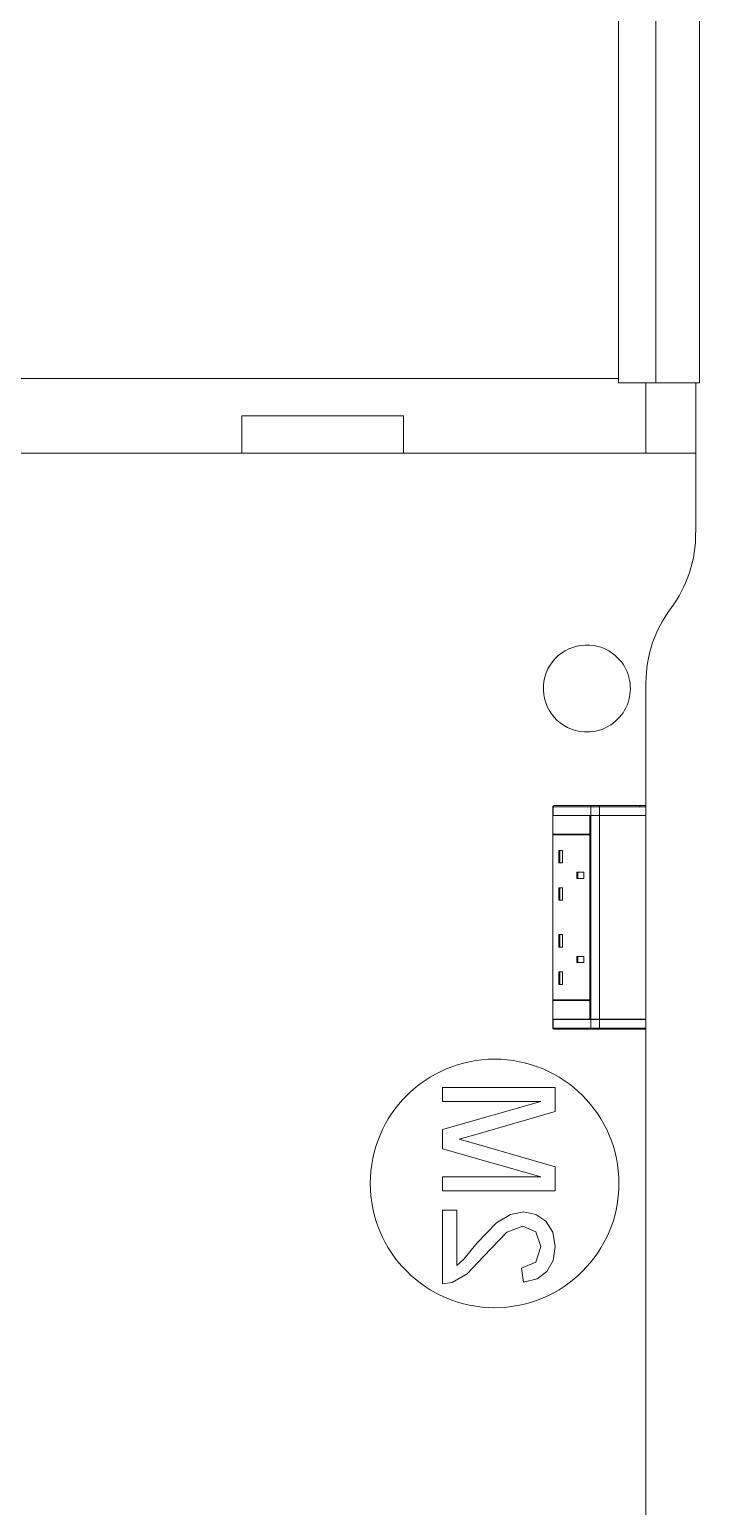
# Model space of a CAD drawing. Header units: millimetres. Extents: x 155927 to 295199, y -4084 to 97293.
# Drawn here: x 158910 to 159449, y 10075 to 11264 of the extents above; entities that cross this region are included whole.
import ezdxf

# ---------------------------------------------------------------- set-up
doc = ezdxf.new("R2010")
doc.units = ezdxf.units.MM
doc.header["$MEASUREMENT"] = 0
doc.layers.add('I-FURN', color=8, linetype='CONTINUOUS', lineweight=9)

msp = doc.modelspace()

# ---------------------------------------------------------------- linework, layer by layer
at = {"layer": 'I-FURN'}
for p, q in [((159383.8, 10979.4), (159383.8, 13379.4)), ((159413.8, 13379.4), (159413.8, 10979.4)), ((159413.8, 13379.4), (159413.8, 10979.4)), ((159448.8, 10979.4), (159448.8, 13379.4)), ((158645.8, 10982.7), (159383.8, 10982.7)), ((159383.8, 10982.7), (158645.8, 10982.7)), ((158645.8, 10982.7), (159383.8, 10982.7)), ((159383.8, 10982.7), (158685.8, 10982.7)), ((159413.8, 10979.4), (159383.8, 10979.4)), ((159405.8, 10979.4), (159405.8, 10922.7)), ((159405.8, 10979.4), (159405.8, 10922.7)), ((159413.8, 10979.4), (159448.8, 10979.4)), ((159445.8, 10979.4), (159445.8, 10922.7)), ((159445.8, 10979.4), (159445.8, 10922.7)), ((159445.8, 10858.8), (159445.8, 10979.4)), ((159445.8, 10979.4), (159445.8, 10858.8)), ((159080.8, 10952.7), (159210.8, 10952.7)), ((159210.8, 10952.7), (159080.8, 10952.7)), ((159080.8, 10952.7), (159080.8, 10922.7)), ((159080.8, 10922.7), (159080.8, 10952.7)), ((159210.8, 10952.7), (159210.8, 10922.7)), ((159210.8, 10952.7), (159210.8, 10922.7)), ((159080.8, 10922.7), (158645.8, 10922.7)), ((158685.8, 10922.7), (159405.8, 10922.7)), ((159210.8, 10922.7), (159080.8, 10922.7)), ((159445.8, 10922.7), (159210.8, 10922.7)), ((159405.8, 10922.7), (159445.8, 10922.7)), ((159405.8, 10638.1), (159405.8, 10737.7)), ((159405.8, 10737.7), (159405.8, 10638.1)), ((159331, 10638.1), (159331, 10631.1)), ((159331, 10638.1), (159331.2, 10638.1)), ((159331, 10638.1), (159331, 10631.1)), ((159331, 10631.1), (159331, 10638.1)), ((159331.2, 10638.1), (159361.5, 10638.1)), ((159331.2, 10638.1), (159331.2, 10631.1)), ((159331.3, 10638.9), (159331.4, 10638.9)), ((159362.3, 10639.1), (159332, 10639.1)), ((159362.3, 10639.1), (159332, 10639.1)), ((159361.5, 10638.1), (159368.4, 10638.1)), ((159361.5, 10638.1), (159361.5, 10631.1)), ((159362.3, 10639.1), (159400.8, 10639.1)), ((159367.8, 10639.1), (159362.3, 10639.1)), ((159404.8, 10639.1), (159367.8, 10639.1)), ((159368.4, 10638.1), (159405.8, 10638.1)), ((159368.4, 10638.1), (159368.4, 10631.1)), ((159400.8, 10639.1), (159400.8, 10638.1)), ((159400.8, 10639.1), (159404.8, 10639.1)), ((159405.8, 10631.1), (159405.8, 10638.1)), ((159405.8, 10638.1), (159405.8, 10631.1)), ((159330.8, 10616.1), (159330.8, 10631.1)), ((159330.8, 10631.1), (159360.6, 10631.1)), ((159331, 10631.1), (159331.2, 10631.1)), ((159331, 10631), (159331, 10467.1)), ((159331.2, 10631.1), (159361.5, 10631.1)), ((159360.6, 10631.1), (159360.6, 10616.1)), ((159360.8, 10616.1), (159360.8, 10631)), ((159360.8, 10631), (159361.5, 10631)), ((159361.5, 10631.1), (159368.4, 10631.1)), ((159368.4, 10631), (159361.5, 10631)), ((159361.5, 10631), (159361.5, 10467.1)), ((159368.4, 10631.1), (159405.8, 10631.1)), ((159405.8, 10631), (159368.4, 10631)), ((159368.4, 10631), (159368.4, 10467.1)), ((159405.8, 10467.1), (159405.8, 10631)), ((159405.8, 10631), (159405.8, 10467.1)), ((159360.6, 10616.1), (159330.8, 10616.1)), ((159330.8, 10615.6), (159360.6, 10615.6)), ((159330.8, 10482.6), (159330.8, 10615.6)), ((159331.2, 10615.6), (159331.2, 10616.1)), ((159360.6, 10615.6), (159360.6, 10482.6)), ((159360.8, 10482.6), (159360.8, 10615.6)), ((159335.8, 10603), (159335.8, 10593)), ((159335.8, 10603), (159338.7, 10603)), ((159336.6, 10603), (159336.6, 10593)), ((159338.7, 10603), (159338.7, 10593)), ((159335.8, 10593), (159338.7, 10593)), ((159350.2, 10585.5), (159350.2, 10580.5)), ((159355.9, 10585.5), (159350.2, 10585.5)), ((159350.2, 10580.5), (159355.9, 10580.5)), ((159350.9, 10585.5), (159350.9, 10580.5)), ((159355.9, 10580.5), (159355.9, 10585.5)), ((159335.8, 10573), (159335.8, 10563)), ((159335.8, 10573), (159338.7, 10573)), ((159336.6, 10573), (159336.6, 10563)), ((159338.7, 10573), (159338.7, 10563)), ((159335.8, 10563), (159338.7, 10563)), ((159335.8, 10535.2), (159335.8, 10525.2)), ((159335.8, 10535.2), (159338.7, 10535.2)), ((159336.6, 10535.2), (159336.6, 10525.2)), ((159338.7, 10535.2), (159338.7, 10525.2)), ((159335.8, 10525.2), (159338.7, 10525.2)), ((159350.2, 10517.7), (159350.2, 10512.7)), ((159350.2, 10517.7), (159355.9, 10517.7)), ((159350.2, 10512.7), (159355.9, 10512.7)), ((159350.9, 10517.7), (159350.9, 10512.7)), ((159355.9, 10517.7), (159355.9, 10512.7)), ((159335.8, 10505.2), (159335.8, 10495.2)), ((159335.8, 10505.2), (159338.7, 10505.2)), ((159335.8, 10495.2), (159338.7, 10495.2)), ((159336.6, 10505.2), (159336.6, 10495.2)), ((159338.7, 10505.2), (159338.7, 10495.2)), ((159330.8, 10482.6), (159360.6, 10482.6)), ((159330.8, 10482.1), (159360.6, 10482.1)), ((159330.8, 10467.1), (159330.8, 10482.1)), ((159331.2, 10482.1), (159331.2, 10482.6)), ((159360.6, 10482.1), (159360.6, 10467.1)), ((159360.8, 10467.1), (159360.8, 10482.1)), ((159360.6, 10467.1), (159330.8, 10467.1)), ((159331, 10467), (159331, 10460)), ((159331.2, 10467), (159331, 10467)), ((159331, 10467), (159331, 10460)), ((159331, 10467), (159331, 10460)), ((159331.2, 10460), (159331, 10460)), ((159331.2, 10460), (159331.2, 10467)), ((159361.5, 10467), (159331.2, 10467)), ((159361.5, 10460), (159331.2, 10460)), ((159360.6, 10467.1), (159363.1, 10467.1)), ((159361.5, 10467.1), (159360.8, 10467.1)), ((159361.5, 10467.1), (159368.4, 10467.1)), ((159361.5, 10460), (159361.5, 10467)), ((159368.4, 10467), (159361.5, 10467)), ((159368.4, 10460), (159361.5, 10460)), ((159368.4, 10467.1), (159405.8, 10467.1)), ((159368.4, 10460), (159368.4, 10467)), ((159405.8, 10467), (159368.4, 10467)), ((159405.8, 10460), (159368.4, 10460)), ((159400.8, 10460), (159400.8, 10459)), ((159405.8, 10460), (159405.8, 10467)), ((159405.8, 10460), (159405.8, 10467)), ((159405.8, 9627.7), (159405.8, 10460)), ((159405.8, 10460), (159405.8, 9627.7)), ((159331.4, 10459.2), (159331.3, 10459.3)), ((159332, 10459), (159362.3, 10459)), ((159332, 10459), (159362.3, 10459)), ((159400.8, 10459), (159362.3, 10459)), ((159362.3, 10459), (159367.8, 10459)), ((159367.8, 10459), (159404.8, 10459)), ((159404.8, 10459), (159400.8, 10459)), ((159404.8, 10459), (159404.8, 10459)), ((159332.7, 10412.3), (159242.3, 10412.3)), ((159242.3, 10412.3), (159242.3, 10401)), ((159332.7, 10392.8), (159332.7, 10412.3)), ((159242.3, 10401), (159321.4, 10401)), ((159321.4, 10401), (159242.3, 10378.3)), ((159270.1, 10374.6), (159332.7, 10392.8)), ((159242.3, 10378.3), (159242.3, 10362.9)), ((159255.6, 10370.6), (159270.1, 10374.6)), ((159269, 10366.9), (159255.6, 10370.6)), ((159332.7, 10348.4), (159269, 10366.9)), ((159242.3, 10362.9), (159321.4, 10340.2)), ((159332.7, 10328.9), (159332.7, 10348.4)), ((159321.4, 10340.2), (159242.3, 10340.2)), ((159242.3, 10340.2), (159242.3, 10328.9)), ((159242.3, 10328.9), (159332.7, 10328.9)), ((159253.6, 10313.4), (159242.3, 10313.4)), ((159242.3, 10313.4), (159242.3, 10254.1)), ((159253.6, 10269), (159253.6, 10313.4)), ((159296.8, 10310), (159285.7, 10303.3)), ((159307.5, 10312), (159296.8, 10310)), ((159317.3, 10310.1), (159307.5, 10312)), ((159325.4, 10304.5), (159317.3, 10310.1)), ((159285.7, 10303.3), (159270.2, 10287.1)), ((159275.2, 10276.3), (159294, 10295.8)), ((159294, 10295.8), (159306.8, 10300.7)), ((159306.8, 10300.7), (159317.2, 10296.1)), ((159317.2, 10296.1), (159321.4, 10284.1)), ((159330.9, 10295.7), (159325.4, 10304.5)), ((159332.7, 10284.3), (159330.9, 10295.7)), ((159270.2, 10287.1), (159259.3, 10274.1)), ((159321.4, 10284.1), (159317.3, 10271.5)), ((159331.1, 10272.9), (159332.7, 10284.3)), ((159259.3, 10274.1), (159253.6, 10269)), ((159262.1, 10262.1), (159275.2, 10276.3)), ((159317.3, 10271.5), (159305.8, 10266.8)), ((159326.2, 10264.1), (159331.1, 10272.9)), ((159250.1, 10255.3), (159262.1, 10262.1)), ((159305.8, 10266.8), (159307.3, 10255.5)), ((159307.3, 10255.5), (159318.2, 10258.2)), ((159318.2, 10258.2), (159326.2, 10264.1)), ((159242.3, 10254.1), (159250.1, 10255.3))]:
    msp.add_line(p, q, dxfattribs=at)
at = {"layer": 'I-FURN', "flags": 128}
for points in [[(159331, 10638.1), (159331, 10638.2), (159331, 10638.2), (159331, 10638.3), (159331, 10638.3), (159331, 10638.3), (159331, 10638.4), (159331, 10638.4), (159331, 10638.5), (159331.1, 10638.5), (159331.1, 10638.5), (159331.1, 10638.6), (159331.1, 10638.6), (159331.1, 10638.6)], [(159367.8, 10639.1), (159367.7, 10639.1), (159367.5, 10639.1), (159367.4, 10639.1), (159367.3, 10639.1), (159367.1, 10639.1), (159367, 10639.1), (159366.8, 10639.1), (159366.7, 10639.1), (159366.5, 10639.1), (159366.3, 10639.1), (159366.2, 10639.1), (159366, 10639.1), (159365.9, 10639.1), (159365.7, 10639.1), (159365.6, 10639.1), (159365.4, 10639.1), (159365.2, 10639.1), (159365.1, 10639.1), (159364.9, 10639.1), (159364.8, 10639.1), (159364.6, 10639.1), (159364.4, 10639.1), (159364.3, 10639.1), (159364.1, 10639.1), (159364, 10639.1), (159363.8, 10639.1), (159363.7, 10639.1), (159363.6, 10639.1), (159363.4, 10639.1), (159363.3, 10639.1), (159363.2, 10639.1), (159363, 10639.1), (159362.9, 10639.1), (159362.8, 10639.1), (159362.7, 10639.1), (159362.6, 10639.1), (159362.5, 10639.1), (159362.4, 10639.1), (159362.3, 10639.1)], [(159404.8, 10639.1), (159404.6, 10639.1), (159404.1, 10639.1), (159403.6, 10639.1), (159402.9, 10639.1), (159402.1, 10639.1), (159401.1, 10639.1), (159400.1, 10639.1), (159398.9, 10639.1), (159397.5, 10639.1), (159396.1, 10639.1), (159394.5, 10639.1), (159392.8, 10639.1), (159391, 10639.1), (159389, 10639.1), (159387, 10639.1), (159384.8, 10639.1), (159382.6, 10639.1), (159380.2, 10639.1), (159377.8, 10639.1), (159375.2, 10639.1), (159372.6, 10639.1), (159369.9, 10639.1), (159367.8, 10639.1)], [(159400.8, 10639.1), (159401, 10639.1), (159401.2, 10639.1), (159401.3, 10639.1), (159401.5, 10639.1), (159401.6, 10639.1), (159401.8, 10639.1), (159401.9, 10639.1), (159402.1, 10639.1), (159402.3, 10639.1), (159402.4, 10639.1), (159402.5, 10639.1), (159402.7, 10639.1), (159402.8, 10639.1), (159403, 10639.1), (159403.1, 10639.1), (159403.2, 10639.1), (159403.4, 10639.1), (159403.5, 10639.1), (159403.6, 10639.1), (159403.7, 10639.1), (159403.8, 10639.1), (159403.9, 10639.1), (159404, 10639.1), (159404.1, 10639.1), (159404.2, 10639.1), (159404.3, 10639.1), (159404.4, 10639.1), (159404.4, 10639.1), (159404.5, 10639.1), (159404.6, 10639.1), (159404.6, 10639.1), (159404.7, 10639.1), (159404.7, 10639.1), (159404.8, 10639.1), (159404.8, 10639.1), (159404.8, 10639.1), (159404.8, 10639.1), (159404.8, 10639.1), (159404.8, 10639.1)], [(159404.8, 10639.1), (159404.9, 10639.1), (159404.9, 10639.1), (159405, 10639.1), (159405, 10639.1), (159405, 10639.1), (159405.1, 10639.1), (159405.1, 10639.1), (159405.2, 10639.1), (159405.2, 10639.1), (159405.2, 10639.1), (159405.3, 10639), (159405.3, 10639), (159405.3, 10639), (159405.4, 10639), (159405.4, 10639), (159405.4, 10638.9), (159405.5, 10638.9), (159405.5, 10638.9), (159405.5, 10638.9), (159405.6, 10638.8), (159405.6, 10638.8), (159405.6, 10638.8), (159405.6, 10638.7), (159405.7, 10638.7), (159405.7, 10638.7), (159405.7, 10638.6), (159405.7, 10638.6), (159405.7, 10638.6), (159405.8, 10638.5), (159405.8, 10638.5), (159405.8, 10638.5), (159405.8, 10638.4), (159405.8, 10638.4), (159405.8, 10638.3), (159405.8, 10638.3), (159405.8, 10638.3), (159405.8, 10638.2), (159405.8, 10638.2), (159405.8, 10638.1), (159405.8, 10638.1)], [(159404.8, 10639.1), (159404.8, 10639.1), (159404.8, 10639.1)], [(159331.1, 10459.5), (159331.1, 10459.5), (159331.1, 10459.6), (159331.1, 10459.6), (159331.1, 10459.7), (159331, 10459.7), (159331, 10459.7), (159331, 10459.8), (159331, 10459.8), (159331, 10459.8), (159331, 10459.9), (159331, 10459.9), (159331, 10460), (159331, 10460), (159331, 10460)], [(159405.8, 10460), (159405.8, 10460), (159405.8, 10459.9), (159405.8, 10459.9), (159405.8, 10459.9), (159405.8, 10459.8), (159405.8, 10459.8), (159405.8, 10459.7), (159405.8, 10459.7), (159405.8, 10459.7), (159405.8, 10459.6), (159405.7, 10459.6), (159405.7, 10459.6), (159405.7, 10459.5), (159405.7, 10459.5), (159405.7, 10459.5), (159405.6, 10459.4), (159405.6, 10459.4), (159405.6, 10459.4), (159405.6, 10459.3), (159405.5, 10459.3), (159405.5, 10459.3), (159405.5, 10459.2), (159405.4, 10459.2), (159405.4, 10459.2), (159405.4, 10459.2), (159405.3, 10459.2), (159405.3, 10459.1), (159405.3, 10459.1), (159405.2, 10459.1), (159405.2, 10459.1), (159405.2, 10459.1), (159405.1, 10459.1), (159405.1, 10459), (159405.1, 10459), (159405, 10459), (159405, 10459), (159404.9, 10459), (159404.9, 10459), (159404.9, 10459), (159404.8, 10459)], [(159362.3, 10459), (159362.4, 10459), (159362.5, 10459), (159362.6, 10459), (159362.7, 10459), (159362.8, 10459), (159362.9, 10459), (159363, 10459), (159363.2, 10459), (159363.3, 10459), (159363.4, 10459), (159363.6, 10459), (159363.7, 10459), (159363.8, 10459), (159364, 10459), (159364.1, 10459), (159364.3, 10459), (159364.4, 10459), (159364.6, 10459), (159364.8, 10459), (159364.9, 10459), (159365.1, 10459), (159365.2, 10459), (159365.4, 10459), (159365.6, 10459), (159365.7, 10459), (159365.9, 10459), (159366, 10459), (159366.2, 10459), (159366.3, 10459), (159366.5, 10459), (159366.7, 10459), (159366.8, 10459), (159367, 10459), (159367.1, 10459), (159367.3, 10459), (159367.4, 10459), (159367.5, 10459), (159367.7, 10459), (159367.8, 10459)], [(159367.8, 10459), (159370.6, 10459), (159373.3, 10459), (159375.9, 10459), (159378.4, 10459), (159380.9, 10459), (159383.2, 10459), (159385.4, 10459), (159387.5, 10459), (159389.6, 10459), (159391.5, 10459), (159393.2, 10459), (159394.9, 10459), (159396.5, 10459), (159397.9, 10459), (159399.2, 10459), (159400.4, 10459), (159401.4, 10459), (159402.3, 10459), (159403.1, 10459), (159403.8, 10459), (159404.3, 10459), (159404.6, 10459), (159404.8, 10459)], [(159404.8, 10459), (159404.8, 10459), (159404.8, 10459), (159404.8, 10459), (159404.8, 10459), (159404.8, 10459), (159404.7, 10459), (159404.7, 10459), (159404.6, 10459), (159404.6, 10459), (159404.5, 10459), (159404.5, 10459), (159404.4, 10459), (159404.3, 10459), (159404.2, 10459), (159404.1, 10459), (159404, 10459), (159404, 10459), (159403.8, 10459), (159403.7, 10459), (159403.6, 10459), (159403.5, 10459), (159403.4, 10459), (159403.3, 10459), (159403.1, 10459), (159403, 10459), (159402.9, 10459), (159402.7, 10459), (159402.6, 10459), (159402.4, 10459), (159402.3, 10459), (159402.1, 10459), (159402, 10459), (159401.8, 10459), (159401.7, 10459), (159401.5, 10459), (159401.4, 10459), (159401.2, 10459), (159401, 10459), (159400.9, 10459), (159400.8, 10459)]]:
    msp.add_lwpolyline(points, dxfattribs=at)
at = {"layer": 'I-FURN'}
for centre, radius, start, end in [((159345.8, 10857.7), 100, 323.1301, 0.6256), ((159345.8, 10857.7), 100, 323.1301, 0.6256), ((159505.8, 10737.7), 100, 143.1301, 180), ((159505.8, 10737.7), 100, 143.1301, 180), ((159358.3, 10733.3), 35, 75, 255), ((159358.3, 10733.3), 35, 15, 75), ((159358.3, 10733.3), 35, 255, 14.7004), ((159284.1, 10335), 100, 90, 270), ((159284.1, 10335), 100, 270, 90)]:
    msp.add_arc(centre, radius, start, end, dxfattribs=at)
for centre, major_axis, ratio, start_param, end_param in [((159332, 10638.1), (0, 1), 0.819152, 0, 1.570796), ((159362.3, 10638.1), (0, -1), 0.819152, 3.141593, 4.712389), ((159367.8, 10638.1), (0, -1), 0.56467, 1.570796, 3.141593), ((159404.8, 10638.1), (0, -1), 0.998113, 1.570796, 3.141593), ((159332, 10460), (0, -1), 0.819152, 4.712389, 6.283185), ((159362.3, 10460), (0, -1), 0.819152, 4.712389, 6.283185), ((159367.8, 10460), (0, -1), 0.56467, 0, 1.570796), ((159404.8, 10460), (0, -1), 0.998113, 0, 1.570796)]:
    msp.add_ellipse(centre, major_axis=major_axis, ratio=ratio, start_param=start_param, end_param=end_param, dxfattribs=at)

doc.saveas('drawing.dxf')
